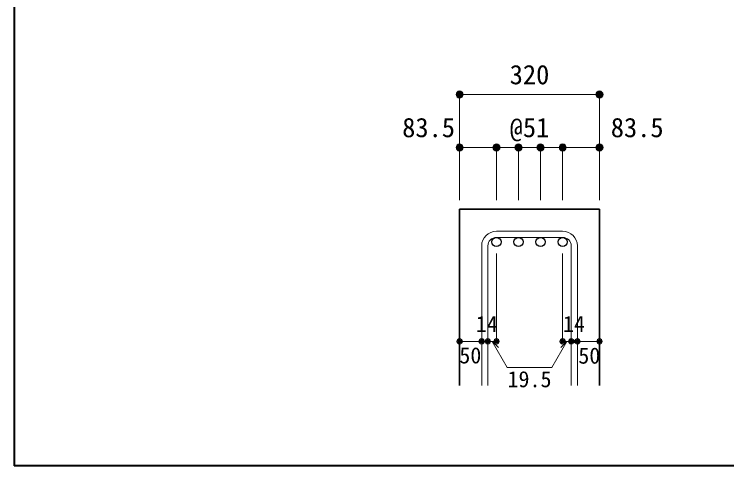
# Model space of a CAD drawing. Units: millimetres at full size, sheet at 1:20; details may follow other scales. Extents: x -3982 to 3969, y -2797 to 2801.
# Drawn here: x -3982 to -2367, y -2797 to -1773 of the extents above; entities that cross this region are included whole.
import ezdxf
from ezdxf.enums import TextEntityAlignment as Align

# ---------------------------------------------------------------- set-up
doc = ezdxf.new("R2010")
doc.units = ezdxf.units.MM
doc.header["$LTSCALE"] = 20
doc.header["$PDMODE"] = 32
doc.header["$PDSIZE"] = 12
for name, color, linetype, lineweight in [('6-1_躯体線', 2, 'Continuous', 35), ('6-5_梁主筋', 7, 'Continuous', 18), ('6-6_S.T.P.', 7, 'Continuous', 18), ('6-D_寸法', 4, 'Continuous', 9), ('F-0_枠', 6, 'Continuous', 40)]:
    doc.layers.add(name, color=color, linetype=linetype, lineweight=lineweight)
doc.styles.add('ＭＳ ゴシック', font='')
doc.styles.get('ＭＳ ゴシック').set_extended_font_data('MS Gothic')

msp = doc.modelspace()

# ---------------------------------------------------------------- linework, layer by layer
at = {"layer": '6-1_躯体線'}
for p, q in [((-2972.37, -2214.67), (-2972.37, -2614.67)), ((-2972.37, -2214.67), (-2655.37, -2214.67)), ((-2655.37, -2214.67), (-2655.37, -2614.67))]:
    msp.add_line(p, q, dxfattribs=at)
at = {"layer": '6-5_梁主筋', "color": 3, "lineweight": 25}
for centre in [(-2888.87, -2289.17), (-2838.87, -2289.17), (-2788.87, -2289.17), (-2738.87, -2289.17)]:
    msp.add_circle(centre, 10.5, dxfattribs=at)
at = {"layer": '6-6_S.T.P.'}
for p, q in [((-2738.87, -2264.67), (-2888.87, -2264.67)), ((-2738.87, -2278.67), (-2888.87, -2278.67)), ((-2922.37, -2298.17), (-2922.37, -2614.67)), ((-2908.37, -2298.17), (-2908.37, -2614.67)), ((-2719.37, -2298.17), (-2719.37, -2614.67)), ((-2705.37, -2298.17), (-2705.37, -2614.67))]:
    msp.add_line(p, q, dxfattribs=at)
for centre, radius, start, end in [((-2888.87, -2298.17), 33.5, 90, 180), ((-2738.87, -2298.17), 33.5, 0, 90), ((-2888.87, -2298.17), 19.5, 90, 180), ((-2738.87, -2298.17), 19.5, 0, 90)]:
    msp.add_arc(centre, radius, start, end, dxfattribs=at)
at = {"layer": '6-D_寸法'}
for p, q in [((-2972.37, -1954.67), (-2655.37, -1954.67)), ((-2655.37, -1954.67), (-2655.37, -2074.67)), ((-2972.37, -2074.67), (-2972.37, -2194.67)), ((-2888.87, -2074.67), (-2888.87, -2194.67)), ((-2888.87, -2074.67), (-2788.87, -2074.67)), ((-2838.87, -2074.67), (-2838.87, -2194.67)), ((-2788.87, -2074.67), (-2788.87, -2194.67)), ((-2788.87, -2074.67), (-2655.37, -2074.67)), ((-2738.87, -2074.67), (-2738.87, -2194.67)), ((-2655.37, -2074.67), (-2655.37, -2194.67)), ((-2888.87, -2514.67), (-2888.87, -2315.34)), ((-2738.87, -2514.67), (-2738.87, -2315.34)), ((-2972.37, -2514.67), (-2922.37, -2514.67)), ((-2922.37, -2514.67), (-2888.87, -2514.67)), ((-2898.62, -2514.67), (-2884.48, -2528.81)), ((-2898.62, -2514.67), (-2864.39, -2573.95)), ((-2729.12, -2514.67), (-2763.34, -2573.95)), ((-2729.12, -2514.67), (-2743.26, -2528.81)), ((-2738.87, -2514.67), (-2655.37, -2514.67)), ((-2719.37, -2514.67), (-2705.37, -2514.67)), ((-2864.39, -2573.95), (-2763.34, -2573.95))]:
    msp.add_line(p, q, dxfattribs=at)
msp.add_lwpolyline([(-2972.37, -1954.67), (-2972.37, -2074.67), (-2888.87, -2074.67)], dxfattribs=at)
for centre, radius in [((-2972.37, -1954.67), 8), ((-2972.37, -1954.67), 7.2), ((-2972.37, -1954.67), 6.4), ((-2972.37, -1954.67), 5.6), ((-2972.37, -1954.67), 4.8), ((-2972.37, -1954.67), 4), ((-2972.37, -1954.67), 3.2), ((-2972.37, -1954.67), 2.4), ((-2972.37, -1954.67), 1.6), ((-2972.37, -1954.67), 0.8), ((-2655.37, -1954.67), 8), ((-2655.37, -1954.67), 7.2), ((-2655.37, -1954.67), 6.4), ((-2655.37, -1954.67), 5.6), ((-2655.37, -1954.67), 4.8), ((-2655.37, -1954.67), 4), ((-2655.37, -1954.67), 3.2), ((-2655.37, -1954.67), 2.4), ((-2655.37, -1954.67), 1.6), ((-2655.37, -1954.67), 0.8), ((-2972.37, -2074.67), 8), ((-2888.87, -2074.67), 8), ((-2838.87, -2074.67), 8), ((-2788.87, -2074.67), 8), ((-2738.87, -2074.67), 8), ((-2655.37, -2074.67), 8), ((-2972.37, -2074.67), 7.2), ((-2972.37, -2074.67), 6.4), ((-2972.37, -2074.67), 5.6), ((-2972.37, -2074.67), 4.8), ((-2972.37, -2074.67), 4), ((-2972.37, -2074.67), 3.2), ((-2972.37, -2074.67), 2.4), ((-2972.37, -2074.67), 1.6), ((-2972.37, -2074.67), 0.8), ((-2888.87, -2074.67), 7.2), ((-2888.87, -2074.67), 6.4), ((-2888.87, -2074.67), 5.6), ((-2888.87, -2074.67), 4.8), ((-2888.87, -2074.67), 4), ((-2888.87, -2074.67), 3.2), ((-2888.87, -2074.67), 2.4), ((-2888.87, -2074.67), 1.6), ((-2888.87, -2074.67), 0.8), ((-2838.87, -2074.67), 7.2), ((-2838.87, -2074.67), 6.4), ((-2838.87, -2074.67), 5.6), ((-2838.87, -2074.67), 4.8), ((-2838.87, -2074.67), 4), ((-2838.87, -2074.67), 3.2), ((-2838.87, -2074.67), 2.4), ((-2838.87, -2074.67), 1.6), ((-2838.87, -2074.67), 0.8), ((-2788.87, -2074.67), 7.2), ((-2788.87, -2074.67), 6.4), ((-2788.87, -2074.67), 5.6), ((-2788.87, -2074.67), 4.8), ((-2788.87, -2074.67), 4), ((-2788.87, -2074.67), 3.2), ((-2788.87, -2074.67), 2.4), ((-2788.87, -2074.67), 1.6), ((-2788.87, -2074.67), 0.8), ((-2738.87, -2074.67), 7.2), ((-2738.87, -2074.67), 6.4), ((-2738.87, -2074.67), 5.6), ((-2738.87, -2074.67), 4.8), ((-2738.87, -2074.67), 4), ((-2738.87, -2074.67), 3.2), ((-2738.87, -2074.67), 2.4), ((-2738.87, -2074.67), 1.6), ((-2738.87, -2074.67), 0.8), ((-2655.37, -2074.67), 7.2), ((-2655.37, -2074.67), 6.4), ((-2655.37, -2074.67), 5.6), ((-2655.37, -2074.67), 4.8), ((-2655.37, -2074.67), 4), ((-2655.37, -2074.67), 3.2), ((-2655.37, -2074.67), 2.4), ((-2655.37, -2074.67), 1.6), ((-2655.37, -2074.67), 0.8), ((-2972.37, -2514.67), 4), ((-2972.37, -2514.67), 3.6), ((-2972.37, -2514.67), 3.2), ((-2972.37, -2514.67), 2.8), ((-2972.37, -2514.67), 2.4), ((-2972.37, -2514.67), 2), ((-2972.37, -2514.67), 1.6), ((-2972.37, -2514.67), 1.2), ((-2972.37, -2514.67), 0.8), ((-2972.37, -2514.67), 0.4), ((-2922.37, -2514.67), 4), ((-2922.37, -2514.67), 3.6), ((-2922.37, -2514.67), 3.2), ((-2922.37, -2514.67), 2.8), ((-2922.37, -2514.67), 2.4), ((-2922.37, -2514.67), 2), ((-2922.37, -2514.67), 1.6), ((-2922.37, -2514.67), 1.2), ((-2922.37, -2514.67), 0.8), ((-2922.37, -2514.67), 0.4), ((-2908.37, -2514.67), 4), ((-2908.37, -2514.67), 3.6), ((-2908.37, -2514.67), 3.2), ((-2908.37, -2514.67), 2.8), ((-2908.37, -2514.67), 2.4), ((-2908.37, -2514.67), 2), ((-2908.37, -2514.67), 1.6), ((-2908.37, -2514.67), 1.2), ((-2908.37, -2514.67), 0.8), ((-2908.37, -2514.67), 0.4), ((-2888.87, -2514.67), 4), ((-2888.87, -2514.67), 3.6), ((-2888.87, -2514.67), 3.2), ((-2888.87, -2514.67), 2.8), ((-2888.87, -2514.67), 2.4), ((-2888.87, -2514.67), 2), ((-2888.87, -2514.67), 1.6), ((-2888.87, -2514.67), 1.2), ((-2888.87, -2514.67), 0.8), ((-2888.87, -2514.67), 0.4), ((-2738.87, -2514.67), 4), ((-2738.87, -2514.67), 3.6), ((-2738.87, -2514.67), 3.2), ((-2738.87, -2514.67), 2.8), ((-2738.87, -2514.67), 2.4), ((-2738.87, -2514.67), 2), ((-2738.87, -2514.67), 1.6), ((-2738.87, -2514.67), 1.2), ((-2738.87, -2514.67), 0.8), ((-2738.87, -2514.67), 0.4), ((-2719.37, -2514.67), 4), ((-2719.37, -2514.67), 3.6), ((-2719.37, -2514.67), 3.2), ((-2719.37, -2514.67), 2.8), ((-2719.37, -2514.67), 2.4), ((-2719.37, -2514.67), 2), ((-2719.37, -2514.67), 1.6), ((-2719.37, -2514.67), 1.2), ((-2719.37, -2514.67), 0.8), ((-2719.37, -2514.67), 0.4), ((-2705.37, -2514.67), 4), ((-2705.37, -2514.67), 3.6), ((-2705.37, -2514.67), 3.2), ((-2705.37, -2514.67), 2.8), ((-2705.37, -2514.67), 2.4), ((-2705.37, -2514.67), 2), ((-2705.37, -2514.67), 1.6), ((-2705.37, -2514.67), 1.2), ((-2705.37, -2514.67), 0.8), ((-2705.37, -2514.67), 0.4), ((-2655.37, -2514.67), 4), ((-2655.37, -2514.67), 3.6), ((-2655.37, -2514.67), 3.2), ((-2655.37, -2514.67), 2.8), ((-2655.37, -2514.67), 2.4), ((-2655.37, -2514.67), 2), ((-2655.37, -2514.67), 1.6), ((-2655.37, -2514.67), 1.2), ((-2655.37, -2514.67), 0.8), ((-2655.37, -2514.67), 0.4)]:
    msp.add_circle(centre, radius, dxfattribs=at)
at = {"layer": '6-D_寸法', "color": 7}
for p in [(-2972.37, -1954.67), (-2655.37, -1954.67), (-2972.37, -2074.67), (-2888.87, -2074.67), (-2838.87, -2074.67), (-2788.87, -2074.67), (-2738.87, -2074.67), (-2655.37, -2074.67), (-2972.37, -2514.67), (-2922.37, -2514.67), (-2908.37, -2514.67), (-2888.87, -2514.67), (-2738.87, -2514.67), (-2719.37, -2514.67), (-2705.37, -2514.67), (-2655.37, -2514.67)]:
    msp.add_point(p, dxfattribs=at)
at = {"layer": 'F-0_枠'}
for p in [(-3981.92, 2800.77), (3969.4, -2796.83)]:
    msp.add_line(p, (-3981.92, -2796.83), dxfattribs=at)

# ---------------------------------------------------------------- texts
at = {"layer": '6-D_寸法', "style": 'ＭＳ ゴシック'}
for s, height, p in [('320', 43.99, (-2858.87, -1944.67)), ('83.5', 43.99, (-3102.55, -2064.67)), ('@51', 43.99, (-2858.87, -2064.67)), ('83.5', 43.99, (-2629.74, -2064.67)), ('14', 36.66, (-2935.68, -2504.6)), ('14', 36.66, (-2738.16, -2504.32)), ('50', 36.66, (-2973.04, -2575.65)), ('50', 36.66, (-2703.37, -2576.23)), ('19.5', 36.66, (-2863.87, -2629.75))]:
    msp.add_text(s, height=height, dxfattribs=at).set_placement(p, align=Align.BOTTOM_LEFT)

doc.saveas('drawing.dxf')
